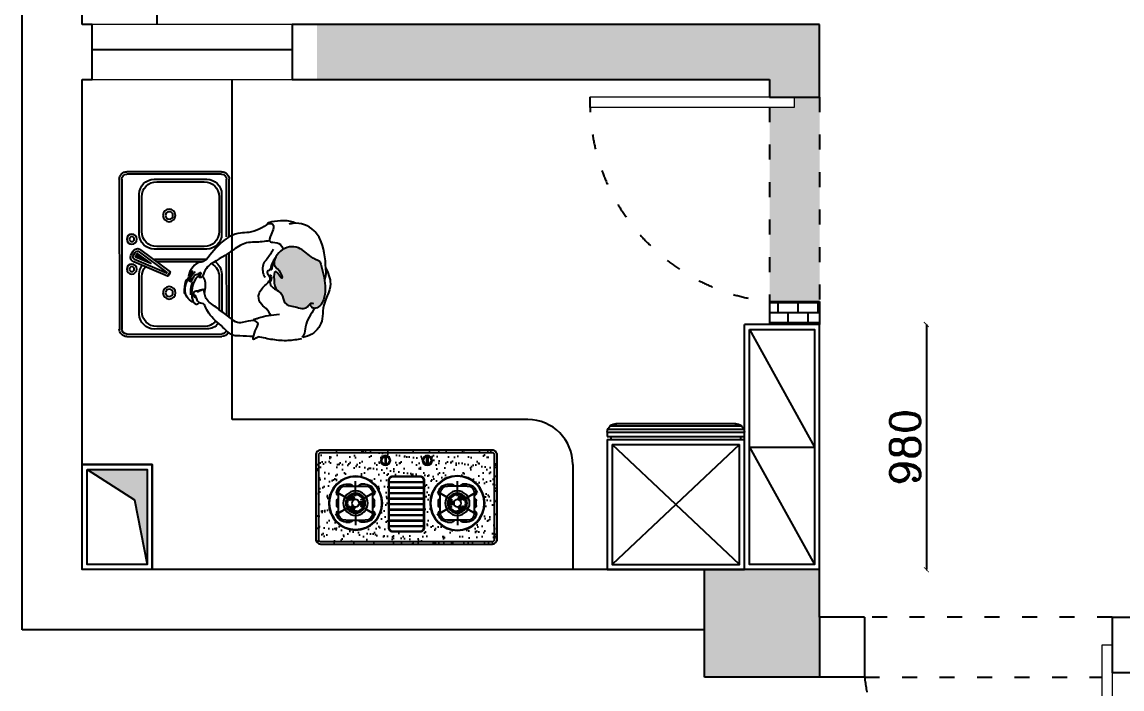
# Model space of a CAD drawing. Header units: millimetres. Extents: x 512961 to 915856, y -1268271 to -458543.
# Drawn here: x 836295 to 840695, y -1159385 to -1156718 of the extents above; entities that cross this region are included whole.
import ezdxf

# ---------------------------------------------------------------- set-up
doc = ezdxf.new("R2010")
doc.units = ezdxf.units.MM
doc.header["$MEASUREMENT"] = 0
doc.header["$PDMODE"] = 3
doc.linetypes.add('ACAD_ISO03W100', pattern=[30, 12, -18])
doc.layers.get('0').update_dxf_attribs({"linetype": 'CONTINUOUS'})
doc.layers.get('DEFPOINTS').update_dxf_attribs({"linetype": 'CONTINUOUS'})
for name, color, linetype in [('0-ELV-01-细实线', 1, 'CONTINUOUS'), ('txt', 7, 'CONTINUOUS'), ('WINDOW', 5, 'CONTINUOUS'), ('装饰细节', 1, 'CONTINUOUS')]:
    doc.layers.add(name, color=color, linetype=linetype)
doc.layers.add('门窗', color=4, linetype='CONTINUOUS', lineweight=13)
doc.styles.get("Standard").update_dxf_attribs({"font": 'complex.shx', "bigfont": 'hzxy.shx'})
doc.dimstyles.new('LMDIM40', dxfattribs={"dimtxt": 80, "dimasz": 20, "dimexe": 0, "dimexo": 0, "dimgap": 25, "dimtad": 1, "dimdec": 0, "dimzin": 0, "dimdsep": 46, "dimtxsty": 'Standard', "dimblk1": 'DOT', "dimblk2": 'DOT', "dimsah": 1, "dimcen": 0, "dimclrd": 2, "dimclre": 2, "dimclrt": 2, "dimadec": 0, "dimazin": 0, "dimtfac": 1, "dimtdec": 0, "dimtmove": 2, "dimatfit": 3, "dimldrblk": 'DOT', "dimfxl": 1, "dimtolj": 1, "dimtzin": 0, "dimarcsym": 0})

# ---------------------------------------------------------------- blocks, each defined once
blk = doc.blocks.new('ddd')
at = {"ltscale": 3}
h = blk.add_hatch(color=8, dxfattribs=at)
edge = h.paths.add_edge_path()
edge.add_spline(control_points=[(710838.4, -459317.5), (710842, -459320.7), (710854.4, -459344.1), (710896, -459326.5), (710946.5, -459322.7), (710944.1, -459278.4), (710977.9, -459260.7), (710982.9, -459230.6), (710982.1, -459176), (710963.1, -459200.7), (710943.5, -459225.5), (710959, -459180.5), (710993.3, -459163), (710959.5, -459090.7), (710882.9, -459082.5), (710840.9, -459127.9), (710810.2, -459142.9), (710798.1, -459148.8)], knot_values=[0, 0, 0, 0, 14.921585, 64.344577, 109.405553, 145.469841, 168.520448, 212.213672, 246.404397, 267.42234, 283.066383, 317.000046, 338.018291, 402.680296, 475.335263, 537.633645, 577.875344, 577.875344, 577.875344, 577.875344], degree=3, periodic=0)
edge.add_spline(control_points=[(710798.1, -459148.8), (710790, -459176.7), (710773.9, -459232.4), (710776.9, -459305.9), (710810.3, -459337.3), (710832.1, -459334.6), (710836.2, -459323.6), (710838.4, -459317.5)], knot_values=[0, 0, 0, 0, 88.079797, 176.03273, 200.217213, 214.880214, 232.877572, 232.877572, 232.877572, 232.877572], degree=3, periodic=0)
at = {"color": 8}
for p, q in [((711161.4, -459049.8), (711161.5, -458819.1)), ((711191.4, -458789.1), (711570.8, -458789.2)), ((711450.9, -458829.2), (711261.4, -458829.1)), ((711600.8, -458819.2), (711600.6, -459418.2)), ((711201.4, -458889.1), (711201.4, -459028.6)), ((711510.8, -459028.7), (711510.9, -458889.2)), ((711261.4, -459088.7), (711450.8, -459088.7)), ((711161.3, -459370.9), (711161.4, -459113.1)), ((711450.8, -459148.6), (711266.1, -459148.6)), ((711201.3, -459208.6), (711201.3, -459340.5)), ((711510.8, -459348.2), (711510.8, -459208.7)), ((711261.3, -459408.1), (711450.7, -459408.2)), ((711570.6, -459448.2), (711191.3, -459448.1))]:
    blk.add_line(p, q, dxfattribs=at)
blk.add_lwpolyline([(711536.1, -459130.6), (711528.1, -459116.8, -0.014786), (711527.6, -459117.1), (711475, -459156.6), (711535.6, -459130.9, -0.014789)], format="xyb", close=True, dxfattribs=at)
blk.add_lwpolyline([(711531.8, -459129.2), (711527.2, -459121.2), (711496.6, -459144.2)], close=True, dxfattribs=at)
for centre, radius in [((711401.1, -458963.9), 15), ((711550.8, -459058.8), 9.97), ((711550.8, -459178.6), 9.97), ((711401, -459273.4), 15)]:
    blk.add_circle(centre, radius, dxfattribs=at)
for centre, radius, start, end in [((711191.4, -458819.1), 30, 89.9844, 179.9844), ((711261.4, -458889.1), 60, 89.9844, 179.9844), ((711450.9, -458889.2), 60, 359.9844, 89.9844), ((711570.8, -458819.2), 30, 359.9844, 89.9844), ((711261.4, -459028.7), 60, 179.9844, 269.9844), ((711450.8, -459028.7), 60, 269.9844, 359.9844), ((711261.3, -459208.6), 60, 119.9214, 179.9844), ((711450.8, -459208.6), 60, 88.5199, 89.9844), ((711450.8, -459208.6), 60, 359.9844, 40.8763), ((711421.7, -459187.4), 24.4, 185.8587, 234.1101), ((711450.8, -459348.2), 60, 269.9844, 359.9844), ((711261.3, -459348.1), 60, 219.0971, 269.9844), ((711191.3, -459418.1), 30, 207.1754, 269.9844), ((711570.7, -459418.2), 30, 269.9844, 359.9844)]:
    blk.add_arc(centre, radius, start, end, dxfattribs=at)
at = {"color": 8, "ltscale": 3}
for points in [[(710773.8, -459192.4), (710793.3, -459069), (710821.7, -459025), (710905.5, -458995.7), (710921.8, -458999)], [(710895.3, -458995), (710945.2, -458985.4), (711003.9, -458995.6), (710990.5, -458997.7), (710993.5, -459040.5), (710996.2, -459069.6), (710986.6, -459071.2), (710956.6, -459080), (710945.1, -459099)], [(711001.9, -458995.8), (711082.7, -459032), (711116.5, -459034.4), (711253.2, -459140.9)], [(710798.1, -459148.8), (710833.3, -459129.3), (710884.5, -459093.8), (710956, -459107), (710978.2, -459167.8), (710963.2, -459182.5), (710951, -459214.2), (710961.5, -459202.6), (710976.5, -459187.8), (710981.9, -459221.6), (710968.9, -459263.3), (710951.5, -459278.5), (710939.7, -459312.5), (710897.8, -459329.2), (710848.4, -459329.8), (710833.6, -459314.8), (710824, -459316.4)], [(710999.4, -459065.6), (711059.5, -459071.2), (711091.4, -459073.9), (711143, -459101), (711235.9, -459159.3)], [(710973.8, -459129.3), (710995.1, -459172.1), (710998.5, -459181.4), (711009.7, -459189.4), (711002.3, -459204.4), (710997.6, -459236.6), (710963.9, -459267.3)], [(710985.2, -459098.9), (711009.9, -459137.8), (711023.6, -459156), (711022.1, -459205.1), (711019.2, -459211.5)], [(710775.5, -459172), (710756.5, -459237.7), (710785.4, -459335.3), (710789, -459377.6), (710830.1, -459438.5), (710867, -459452.3)], [(710798.1, -459148.8), (710778.6, -459234.7), (710795, -459321.1), (710814.6, -459335.2), (710829.1, -459332.9), (710838.4, -459317.5)], [(710988.4, -459153.4), (710990.5, -459174.5), (710993, -459181.2), (710997, -459179.2)], [(711235.9, -459159.3), (711247.5, -459169.8), (711264.1, -459198.5), (711274.5, -459211.5), (711280.1, -459211.6), (711275.6, -459201.2), (711274.3, -459193.1), (711285.2, -459197.8), (711300.2, -459204.6), (711307.9, -459218.1), (711315.2, -459228.9), (711315.8, -459221.5), (711309.8, -459201.2), (711301, -459192.5), (711297.6, -459188.4)], [(711253.2, -459140.9), (711269.2, -459149.7), (711286.4, -459153.4), (711310.4, -459176.2), (711320.3, -459192.1), (711321.3, -459198.4)], [(710773.3, -459188.3), (710780, -459223.6)], [(710994.8, -459364.4), (711013.7, -459336.3), (711037.5, -459312.8), (711041.8, -459277.1), (711013.9, -459239.9), (710998.4, -459223.3)], [(711296.9, -459315.8), (711319.6, -459302), (711335.8, -459276.3), (711333, -459236.2), (711322.5, -459211.2)], [(711306.3, -459185.2), (711311.5, -459194.5), (711318.1, -459207.3), (711321, -459225.2), (711320, -459230)], [(711312.3, -459182.4), (711315.2, -459189.3), (711321, -459196.6), (711323.5, -459206.4)], [(711323.5, -459206.4), (711321.7, -459212.2)], [(711327.5, -459219.6), (711332.6, -459222.4), (711337.3, -459234.6), (711339.9, -459250.8), (711341, -459269), (711339.4, -459275.8), (711337.3, -459274.2)], [(711241.8, -459311.2), (711255.8, -459290.7), (711261.2, -459268.7), (711262.9, -459261.9), (711283.5, -459265.1), (711300.2, -459269.5), (711304.4, -459281.4), (711299.4, -459291.1), (711299.4, -459287.8), (711298, -459282.4), (711295.6, -459287.5), (711287.7, -459305.2), (711276.4, -459313.6), (711265.1, -459316.3), (711257.9, -459326.8)], [(711270.8, -459261.6), (711267.8, -459260.7)], [(711272.1, -459263.7), (711276.3, -459264), (711278, -459266), (711281.2, -459267.9), (711283.8, -459267), (711285, -459268.2), (711286.6, -459269.8), (711288.8, -459268.5), (711291.9, -459270.3)], [(711307.9, -459230), (711315.1, -459251.4), (711316.2, -459281.4)], [(711062.9, -459383.7), (711109.3, -459391.7), (711121.4, -459393.7), (711148.6, -459380.4), (711175, -459360.6), (711219.4, -459327), (711241.7, -459310.9)], [(711299, -459291.2), (711295.8, -459291.7)], [(710819.2, -459335.7), (710856.2, -459409), (710863.7, -459443.2), (710869.1, -459452.2)], [(711065.9, -459448.4), (711118.7, -459446), (711143.2, -459443.6), (711186.3, -459411.7), (711243, -459354.3), (711257.9, -459326.8)], [(710960.6, -459360.6), (711043.6, -459374.8), (711056, -459378.7), (711064.3, -459381.2), (711048.6, -459393.6), (711051.1, -459409), (711064.6, -459444.1), (711066.8, -459457.6), (711045.8, -459449.2)], [(710872.6, -459457.8), (710926.2, -459464.6), (710986.6, -459460.7), (711045.8, -459449.2)]]:
    blk.add_spline(points, degree=3, dxfattribs=at)
at = {"color": 8, "ltscale": 3, "end_tangent": (0.999999, 0.001002)}
blk.add_spline([(711000.4, -459208.5), (710996.6, -459203.3), (710993.7, -459207.3), (710998.3, -459231.9)], degree=3, dxfattribs=at)
at = {"color": 8, "ltscale": 3}
for points, knots in [([(711260.3, -459274.7), (711259.5, -459271.5), (711255.6, -459252.1), (711252.7, -459225.6), (711265.2, -459209.9), (711267.4, -459207.2)], [129.615596, 129.615596, 129.615596, 129.615596, 136.292089, 169.2746, 176.14347, 176.14347, 176.14347, 176.14347]), ([(711277.7, -459202.7), (711282.5, -459204.1), (711297.3, -459216.7), (711310.6, -459246.5), (711312.4, -459281.1), (711308.7, -459309.8), (711290.7, -459320.6), (711284.1, -459316.2), (711279.9, -459312)], [0, 0, 0, 0, 9.79143, 36.172803, 62.446689, 87.870483, 91.711452, 101.997105, 101.997105, 101.997105, 101.997105])]:
    blk.add_open_spline(points, degree=3, knots=knots, dxfattribs=at)
at = {"layer": '装饰细节', "color": 147}
for p, q in [((711171.4, -459049.8), (711171.5, -458819.1)), ((711191.5, -458799.1), (711570.8, -458799.2)), ((711461, -458819.2), (711251.3, -458819.1)), ((711590.8, -458819.2), (711590.6, -459418.2)), ((711191.4, -458879), (711191.4, -459038.7)), ((711520.8, -459038.8), (711520.9, -458879.1)), ((711171.3, -459363.4), (711171.4, -459119.6)), ((711251.3, -459098.7), (711460.9, -459098.7)), ((711460.1, -459138.7), (711251.2, -459138.6)), ((711191.3, -459198.5), (711191.3, -459348.1)), ((711520.8, -459358.3), (711520.8, -459198.6)), ((711570.6, -459438.2), (711191.3, -459438.1)), ((711251.2, -459418.1), (711460.8, -459418.2))]:
    blk.add_line(p, q, dxfattribs=at)
for points in [[(711543.2, -459149.4, 0.463199), (711553.5, -459120.7), (711545.4, -459106.7, 0.463198), (711515.4, -459101.3), (711397.4, -459189.9), (711407.4, -459207.2)], [(711539.5, -459140.1, 0.46872), (711544.8, -459125.7), (711536.7, -459111.7, 0.468718), (711521.6, -459109.1), (711410.5, -459192.6), (711411.6, -459194.5)]]:
    blk.add_lwpolyline(points, format="xyb", close=True, dxfattribs=at)
for centre, radius in [((711401.1, -458963.9), 25), ((711550.8, -459058.8), 20), ((711550.8, -459178.6), 20), ((711401, -459273.4), 25)]:
    blk.add_circle(centre, radius, dxfattribs=at)
for centre, radius, start, end in [((711191.5, -458819.1), 20, 89.9844, 179.9844), ((711251.3, -458879), 59.9, 89.9844, 179.9844), ((711461, -458879.1), 59.9, 359.9844, 89.9844), ((711570.8, -458819.2), 20, 359.9844, 89.9844), ((711251.3, -459038.8), 59.9, 179.9844, 269.9844), ((711460.9, -459038.8), 59.9, 269.9844, 359.9844), ((711251.2, -459198.5), 59.9, 123.5336, 179.9844), ((711460.9, -459198.6), 59.9, 359.9844, 33.3774), ((711251.2, -459358.2), 59.9, 218.383, 269.9844), ((711460.8, -459358.3), 59.9, 269.9844, 359.9844), ((711191.3, -459418.1), 20, 200.0767, 269.9844), ((711570.6, -459418.2), 20, 269.9844, 359.9844)]:
    blk.add_arc(centre, radius, start, end, dxfattribs=at)
blk = doc.blocks.new('jjj')
for points in [[(710528, -460062.1, 1.000002), (710530.9, -460062.1, 1.000002)], [(710730, -460062.1, 1.000002), (710732.9, -460062.1, 1.000002)], [(710536, -460074.3, 1), (710533.1, -460074.3, 1)], [(710727.8, -460074.3, 1), (710724.9, -460074.3, 1)]]:
    blk.add_hatch(color=8).paths.add_polyline_path(points)
at = {"layer": '装饰细节'}
h = blk.add_hatch(dxfattribs=at)
h.set_pattern_fill('AR-SAND,_O', color=147, angle=180)
h.set_pattern_definition([(217.5, (737829.493, -450350.85), (1.60003, -48.941324), [0, -38.608, 0, -43.18, 0, -41.275]), (187.5, (737829.493, -450350.85), (-44.95233, -71.68251), [0, -20.828, 0, -34.798, 0, -13.335]), (147.5, (737860.735, -450350.85), (-79.09924, -0.14372), [0, -12.7, 0, -45.72, 0, -59.69]), (137.5, (737860.735, -450350.85), (-76.35565, -22.29293), [0, -6.35, 0, -29.972, 0, -34.29])])
h.paths.add_polyline_path([(710973.4, -460396.5, 0.414214), (710992.9, -460376.9), (710992.9, -460040.6, 0.414214), (710973.4, -460021.1), (710287.5, -460021.1, 0.414214), (710267.9, -460040.6), (710267.9, -460376.9, 0.414214), (710287.5, -460396.5)])
h.paths.add_polyline_path([(710558.6, -460330.2), (710558.6, -460141.9, -0.414214), (710574.6, -460125.9), (710686.3, -460125.9, -0.414214), (710702.3, -460141.9), (710702.3, -460330.2, -0.414214), (710686.3, -460346.2), (710574.6, -460346.2, -0.414214)], flags=16)
h.paths.add_polyline_path([(710560.6, -460330.2), (710560.6, -460141.9, -0.414214), (710574.6, -460127.9), (710686.3, -460127.9, -0.414214), (710700.3, -460141.9), (710700.3, -460330.2, -0.414214), (710686.3, -460344.2), (710574.6, -460344.2, -0.414214)], flags=0)
h.paths.add_polyline_path([(710317.4, -460232.8, -1), (710536.2, -460232.8, -1)], flags=16)
h.paths.add_polyline_path([(710319.4, -460232.8, -1), (710534.2, -460232.8, -1)], flags=0)
h.paths.add_polyline_path([(710465.9, -460308.2), (710447.8, -460308.2, -0.359638), (710439, -460301.3), (710414.6, -460301.3, -0.359638), (710405.8, -460308.2), (710387.6, -460308.2, -0.414214), (710351.4, -460272, -0.251251), (710358.3, -460263.2), (710358.3, -460250.9, -0.359638), (710351.4, -460242.1), (710351.4, -460223.5, -0.359638), (710358.3, -460214.7), (710358.3, -460202.5, -0.251251), (710351.4, -460193.7, -0.414214), (710387.6, -460157.5), (710405.8, -460157.5, -0.359638), (710414.6, -460164.3), (710439, -460164.3, -0.359638), (710447.8, -460157.5), (710465.9, -460157.5, -0.414214), (710502.1, -460193.7, -0.251251), (710495.3, -460202.5), (710495.3, -460214.7, -0.359638), (710502.1, -460223.5), (710502.1, -460242.1, -0.359638), (710495.3, -460250.9), (710495.3, -460263.2, -0.251251), (710502.1, -460272, -0.414214)], flags=0)
h.paths.add_polyline_path([(710377.9, -460232.8, -1), (710475.7, -460232.8, -1)], flags=0)
h.paths.add_polyline_path([(710387.6, -460232.8, -1), (710465.9, -460232.8, -1)], flags=0)
h.paths.add_polyline_path([(710390.6, -460232.8, -1), (710463, -460232.8, -1)], flags=0)
h.paths.add_polyline_path([(710393.5, -460232.8, -1), (710460.1, -460232.8, -1)], flags=0)
h.paths.add_polyline_path([(710455.7, -460239.7), (710440.3, -460238.7, -0.299124), (710426.8, -460247.5, -0.028861), (710425.1, -460247.4), (710418.3, -460261.3, -0.215015), (710406.4, -460254.4), (710415, -460241.6, -0.330841), (710415, -460224.1), (710406.4, -460211.3, -0.215015), (710418.3, -460204.4), (710425.1, -460218.3, -0.028861), (710426.8, -460218.2, -0.299124), (710440.3, -460227), (710455.7, -460226, -0.215015)], flags=0)
h.paths.add_polyline_path([(710726.7, -460232.8, -1), (710941.5, -460232.8, -1)], flags=16)
h.paths.add_polyline_path([(710728.7, -460232.8, -1), (710939.5, -460232.8, -1)], flags=0)
h.paths.add_polyline_path([(710758.8, -460272, -0.251251), (710765.6, -460263.2), (710765.6, -460250.9, -0.359638), (710758.8, -460242.1), (710758.8, -460223.5, -0.359638), (710765.6, -460214.7), (710765.6, -460202.5, -0.251251), (710758.8, -460193.7, -0.414214), (710795, -460157.5), (710813.1, -460157.5, -0.359638), (710821.9, -460164.3), (710846.3, -460164.3, -0.359638), (710855.1, -460157.5), (710873.2, -460157.5, -0.414214), (710909.5, -460193.7, -0.251251), (710902.6, -460202.5), (710902.6, -460214.7, -0.359638), (710909.5, -460223.5), (710909.5, -460242.1, -0.359638), (710902.6, -460250.9), (710902.6, -460263.2, -0.251251), (710909.5, -460272, -0.414214), (710873.2, -460308.2), (710855.1, -460308.2, -0.359638), (710846.3, -460301.3), (710821.9, -460301.3, -0.359638), (710813.1, -460308.2), (710795, -460308.2, -0.414214)], flags=0)
h.paths.add_polyline_path([(710785.2, -460232.8, -1), (710883, -460232.8, -1)], flags=0)
h.paths.add_polyline_path([(710795, -460232.8, -1), (710873.2, -460232.8, -1)], flags=0)
h.paths.add_polyline_path([(710797.9, -460232.8, -1), (710870.3, -460232.8, -1)], flags=0)
h.paths.add_polyline_path([(710800.8, -460232.8, -1), (710867.4, -460232.8, -1)], flags=0)
h.paths.add_polyline_path([(710805.2, -460239.7, -0.215015), (710805.2, -460226), (710820.6, -460227, -0.299124), (710834.1, -460218.2, -0.028861), (710835.8, -460218.3), (710842.6, -460204.4, -0.215015), (710854.5, -460211.3), (710845.9, -460224.1, -0.330841), (710845.9, -460241.6), (710854.5, -460254.4, -0.215015), (710842.6, -460261.3), (710835.8, -460247.4, -0.028861), (710834.1, -460247.5, -0.299124), (710820.6, -460238.7)], flags=0)
h.paths.add_polyline_path([(710527.5, -460062, -1), (710566.1, -460062, -1)], flags=16)
h.paths.add_polyline_path([(710544.8, -460078.4), (710544.8, -460077.3, -0.877066), (710544.8, -460046.8), (710544.8, -460045.7, -1), (710548.8, -460045.7), (710548.8, -460046.8, -0.877066), (710548.8, -460077.3), (710548.8, -460078.4, -1)], flags=0)
h.paths.add_polyline_path([(710533.1, -460074.3, -1.000001), (710536, -460074.3, -1.000001)], flags=0)
h.paths.add_polyline_path([(710528, -460062.1, -1.000001), (710530.9, -460062.1, -1.000001)], flags=0)
h.paths.add_polyline_path([(710694.8, -460062, -1), (710733.4, -460062, -1)], flags=16)
h.paths.add_polyline_path([(710712.1, -460078.4), (710712.1, -460077.3, -0.877066), (710712.1, -460046.8), (710712.1, -460045.7, -1), (710716.1, -460045.7), (710716.1, -460046.8, -0.877066), (710716.1, -460077.3), (710716.1, -460078.4, -1)], flags=0)
h.paths.add_polyline_path([(710724.9, -460074.3, -1.000001), (710727.8, -460074.3, -1.000001)], flags=0)
h.paths.add_polyline_path([(710730, -460062.1, -1.000001), (710732.9, -460062.1, -1.000001)], flags=0)
at = {"color": 8}
for p, q in [((710426.8, -460204.5), (710426.8, -460144.8)), ((710700.3, -460147.1), (710560.6, -460147.1)), ((710700.3, -460149.1), (710560.6, -460149.1)), ((710834.1, -460204.5), (710834.1, -460144.8)), ((710346.3, -460186.4), (710406.5, -460221.1)), ((710402.2, -460218.7), (710350.5, -460188.8)), ((710387.6, -460157.5), (710405.8, -460157.5)), ((710387.6, -460164.3), (710465.9, -460164.3)), ((710507.3, -460186.4), (710447.1, -460221.1)), ((710465.9, -460157.5), (710447.8, -460157.5)), ((710451.4, -460218.7), (710503.1, -460188.8)), ((710465.9, -460157.5), (710465.9, -460157.5)), ((710700.3, -460169.1), (710560.6, -460169.1)), ((710700.3, -460171.1), (710560.6, -460171.1)), ((710700.3, -460191.1), (710560.6, -460191.1)), ((710700.3, -460193.1), (710560.6, -460193.1)), ((710753.6, -460186.4), (710813.8, -460221.1)), ((710809.5, -460218.7), (710757.8, -460188.8)), ((710795, -460157.5), (710795, -460157.5)), ((710795, -460157.5), (710813.1, -460157.5)), ((710873.2, -460164.3), (710795, -460164.3)), ((710914.6, -460186.4), (710854.4, -460221.1)), ((710873.2, -460157.5), (710855.1, -460157.5)), ((710858.7, -460218.7), (710910.4, -460188.8)), ((710351.4, -460242.1), (710351.4, -460223.5)), ((710358.3, -460272), (710358.3, -460193.7)), ((710418.3, -460204.4), (710406.4, -460211.3)), ((710415, -460224.1), (710406.4, -460211.3)), ((710419.5, -460220.1), (710412.4, -460207.8)), ((710425.1, -460218.3), (710418.3, -460204.4)), ((710440.3, -460227), (710455.7, -460226)), ((710441.5, -460232.8), (710455.7, -460232.8)), ((710455.7, -460239.7), (710455.7, -460226)), ((710495.3, -460272), (710495.3, -460193.7)), ((710502.1, -460242.1), (710502.1, -460223.5)), ((710700.3, -460213.1), (710560.6, -460213.1)), ((710700.3, -460215.1), (710560.6, -460215.1)), ((710700.3, -460235.1), (710560.6, -460235.1)), ((710700.3, -460237.1), (710560.6, -460237.1)), ((710758.8, -460242.1), (710758.8, -460223.5)), ((710765.6, -460272), (710765.6, -460193.7)), ((710805.2, -460239.7), (710805.2, -460226)), ((710820.6, -460227), (710805.2, -460226)), ((710819.4, -460232.8), (710805.2, -460232.8)), ((710835.8, -460218.3), (710842.6, -460204.4)), ((710841.4, -460220.1), (710848.5, -460207.8)), ((710842.6, -460204.4), (710854.5, -460211.3)), ((710845.9, -460224.1), (710854.5, -460211.3)), ((710902.6, -460272), (710902.6, -460193.7)), ((710909.5, -460242.1), (710909.5, -460223.5)), ((710346.3, -460279.3), (710406.5, -460244.6)), ((710402.2, -460247), (710350.5, -460276.9)), ((710415, -460241.6), (710406.4, -460254.4)), ((710406.4, -460254.4), (710418.3, -460261.3)), ((710419.5, -460245.6), (710412.4, -460257.8)), ((710425.1, -460247.4), (710418.3, -460261.3)), ((710426.8, -460261.2), (710426.8, -460320.9)), ((710440.3, -460238.7), (710455.7, -460239.7)), ((710507.3, -460279.3), (710447.1, -460244.6)), ((710451.4, -460247), (710503.1, -460276.9)), ((710700.3, -460257.1), (710560.6, -460257.1)), ((710700.3, -460259.1), (710560.6, -460259.1)), ((710700.3, -460279.1), (710560.6, -460279.1)), ((710700.3, -460281.1), (710560.6, -460281.1)), ((710753.6, -460279.3), (710813.8, -460244.6)), ((710809.5, -460247), (710757.8, -460276.9)), ((710820.6, -460238.7), (710805.2, -460239.7)), ((710834.1, -460261.2), (710834.1, -460320.9)), ((710835.8, -460247.4), (710842.6, -460261.3)), ((710841.4, -460245.6), (710848.5, -460257.8)), ((710854.5, -460254.4), (710842.6, -460261.3)), ((710845.9, -460241.6), (710854.5, -460254.4)), ((710914.6, -460279.3), (710854.4, -460244.6)), ((710858.7, -460247), (710910.4, -460276.9)), ((710387.6, -460301.3), (710465.9, -460301.3)), ((710387.6, -460308.2), (710405.8, -460308.2)), ((710387.6, -460308.2), (710387.6, -460308.2)), ((710465.9, -460308.2), (710447.8, -460308.2)), ((710700.3, -460301.1), (710560.6, -460301.1)), ((710700.3, -460303.1), (710560.6, -460303.1)), ((710700.3, -460323.1), (710560.6, -460323.1)), ((710700.3, -460325.1), (710560.6, -460325.1)), ((710873.2, -460301.3), (710795, -460301.3)), ((710795, -460308.2), (710813.1, -460308.2)), ((710873.2, -460308.2), (710855.1, -460308.2)), ((710873.2, -460308.2), (710873.2, -460308.2))]:
    blk.add_line(p, q, dxfattribs=at)
for points in [[(710973.4, -460021.1, -0.414214), (710992.9, -460040.6), (710992.9, -460376.9, -0.414214), (710973.4, -460396.5), (710287.5, -460396.5, -0.414214), (710267.9, -460376.9), (710267.9, -460040.6, -0.414214), (710287.5, -460021.1)], [(710544.8, -460045.7), (710544.8, -460078.4, 1), (710548.8, -460078.4), (710548.8, -460045.7, 1)], [(710716.1, -460045.7), (710716.1, -460078.4, -1), (710712.1, -460078.4), (710712.1, -460045.7, -1)], [(710700.3, -460330.2, -0.414214), (710686.3, -460344.2), (710574.6, -460344.2, -0.414214), (710560.6, -460330.2), (710560.6, -460141.9, -0.414214), (710574.6, -460127.9), (710686.3, -460127.9, -0.414214), (710700.3, -460141.9)]]:
    blk.add_lwpolyline(points, format="xyb", close=True, dxfattribs=at)
at = {"color": 8, "const_width": 0.979}
for points in [[(710426.8, -460204.5), (710426.8, -460144.8)], [(710834.1, -460204.5), (710834.1, -460144.8)], [(710402.2, -460218.7), (710350.5, -460188.8)], [(710451.4, -460218.7), (710503.1, -460188.8)], [(710809.5, -460218.7), (710757.8, -460188.8)], [(710858.7, -460218.7), (710910.4, -460188.8)], [(710402.2, -460247), (710350.5, -460276.9)], [(710426.8, -460261.2), (710426.8, -460320.9)], [(710451.4, -460247), (710503.1, -460276.9)], [(710809.5, -460247), (710757.8, -460276.9)], [(710834.1, -460261.2), (710834.1, -460320.9)], [(710858.7, -460247), (710910.4, -460276.9)]]:
    blk.add_lwpolyline(points, dxfattribs=at)
for points in [[(710426.8, -460247.5, 1), (710426.8, -460218.2, 1), (710426.8, -460247.5, 1)], [(710834.1, -460247.5, -1), (710834.1, -460218.2, -1), (710834.1, -460247.5, -1)]]:
    blk.add_lwpolyline(points, format="xyb", dxfattribs=at)
at = {"color": 8}
for centre, radius in [((710529.4, -460062.1), 1.44), ((710731.5, -460062.1), 1.44), ((710534.5, -460074.3), 1.44), ((710726.4, -460074.3), 1.44), ((710426.8, -460232.8), 107.4), ((710834.1, -460232.8), 105.4), ((710426.8, -460232.8), 39.1), ((710426.8, -460232.8), 36.2), ((710426.8, -460232.8), 33.3), ((710426.8, -460232.8), 14.7), ((710834.1, -460232.8), 39.1), ((710834.1, -460232.8), 36.2), ((710834.1, -460232.8), 33.3), ((710834.1, -460232.8), 14.7)]:
    blk.add_circle(centre, radius, dxfattribs=at)
for centre, radius, start, end in [((710546.8, -460062), 15.3, 97.4942, 262.5058), ((710546.8, -460062), 15.3, 277.4942, 82.5058), ((710714.1, -460062), 15.3, 97.4942, 262.5058), ((710714.1, -460062), 15.3, 277.4942, 82.5058), ((710387.6, -460193.7), 36.2, 90, 180), ((710387.6, -460193.7), 29.4, 90, 180), ((710406, -460166.3), 8.76, 12.564, 91.6861), ((710447.6, -460166.3), 8.76, 88.3139, 167.436), ((710465.9, -460193.7), 36.2, 0, 90), ((710465.9, -460193.7), 29.4, 0, 90), ((710795, -460193.7), 36.2, 90, 180), ((710795, -460193.7), 29.4, 90, 180), ((710813.3, -460166.3), 8.76, 12.564, 91.6861), ((710854.9, -460166.3), 8.76, 88.3139, 167.436), ((710873.2, -460193.7), 36.2, 0, 90), ((710873.2, -460193.7), 29.4, 0, 90), ((710363.1, -460191.7), 11.8, 189.6676, 246.0824), ((710360.2, -460223.3), 8.76, 102.564, 181.6861), ((710420, -460221), 16.7, 95.7306, 144.2694), ((710440.5, -460232.8), 16.7, 335.7306, 24.2694), ((710490.5, -460191.7), 11.8, 293.9176, 350.3324), ((710493.4, -460223.3), 8.76, 358.3139, 77.436), ((710767.5, -460223.3), 8.76, 102.564, 181.6861), ((710770.4, -460191.7), 11.8, 189.6676, 246.0824), ((710820.4, -460232.8), 16.7, 155.7306, 204.2694), ((710840.9, -460221), 16.7, 35.7306, 84.2694), ((710897.8, -460191.7), 11.8, 293.9176, 350.3324), ((710900.7, -460223.3), 8.76, 358.3139, 77.436), ((710360.2, -460242.4), 8.76, 178.314, 257.436), ((710363.1, -460274), 11.8, 113.9176, 170.3324), ((710387.6, -460272), 36.2, 180, 270), ((710387.6, -460272), 29.4, 180, 270), ((710420, -460244.7), 16.7, 215.7306, 264.2694), ((710465.9, -460272), 29.4, 270, 0), ((710465.9, -460272), 36.2, 270, 0), ((710493.4, -460242.4), 8.76, 282.564, 1.686), ((710490.5, -460274), 11.8, 9.6676, 66.0824), ((710767.5, -460242.4), 8.76, 178.314, 257.436), ((710770.4, -460274), 11.8, 113.9176, 170.3324), ((710795, -460272), 36.2, 180, 270), ((710795, -460272), 29.4, 180, 270), ((710840.9, -460244.7), 16.7, 275.7306, 324.2694), ((710873.2, -460272), 36.2, 270, 0), ((710873.2, -460272), 29.4, 270, 0), ((710900.7, -460242.4), 8.76, 282.564, 1.686), ((710897.8, -460274), 11.8, 9.6676, 66.0824), ((710406, -460299.4), 8.76, 268.3139, 347.436), ((710447.6, -460299.4), 8.76, 192.564, 271.6861), ((710813.3, -460299.4), 8.76, 268.3139, 347.436), ((710854.9, -460299.4), 8.76, 192.564, 271.6861)]:
    blk.add_arc(centre, radius, start, end, dxfattribs=at)
at = {"layer": '装饰细节', "color": 147}
for points in [[(710973.4, -460031.1, -0.414214), (710982.9, -460040.6), (710982.9, -460376.9, -0.414214), (710973.4, -460386.5), (710287.5, -460386.5, -0.414214), (710277.9, -460376.9), (710277.9, -460040.6, -0.414214), (710287.5, -460031.1)], [(710702.3, -460330.2, -0.414214), (710686.3, -460346.2), (710574.6, -460346.2, -0.414214), (710558.6, -460330.2), (710558.6, -460141.9, -0.414214), (710574.6, -460125.9), (710686.3, -460125.9, -0.414214), (710702.3, -460141.9)]]:
    blk.add_lwpolyline(points, format="xyb", close=True, dxfattribs=at)
for centre, radius in [((710546.8, -460062), 19.3), ((710714.1, -460062), 19.3), ((710426.8, -460232.8), 109.4), ((710834.1, -460232.8), 107.4), ((710426.8, -460232.8), 48.9), ((710834.1, -460232.8), 48.9)]:
    blk.add_circle(centre, radius, dxfattribs=at)
blk = doc.blocks.new('A$C50A85BD3')
at = {"color": 8}
for p, q in [((530, 83.6), (20, 563.6)), ((530, 563.6), (20, 83.6)), ((20, 83.6), (530, 83.6)), ((0, 33.5), (550, 33.5)), ((12.7, 8.9), (537.3, 8.9))]:
    blk.add_line(p, q, dxfattribs=at)
for points in [[(20, 83.6), (20, 563.6), (530, 563.6), (530, 83.6)], [(15, 50.6), (15, 63.6)], [(535, 63.6), (535, 50.6)]]:
    blk.add_lwpolyline(points, dxfattribs=at)
at = {"layer": '装饰细节', "color": 147}
for p, q in [((0, 63.6), (550, 63.6)), ((0, 50.6), (550, 50.6)), ((3.2, 21.5), (546.8, 21.5))]:
    blk.add_line(p, q, dxfattribs=at)
for points in [[(0, 63.6), (0, 583.6), (550, 583.6), (550, 63.6)], [(0, 33.5), (0, 50.6)], [(550, 50.6), (550, 33.5)], [(515.4, 0), (34.6, 0)]]:
    blk.add_lwpolyline(points, dxfattribs=at)
for centre, start, end in [((36.8, 36.9), 185.2133, 273.3301), ((513.2, 36.9), 266.6699, 354.7867)]:
    blk.add_arc(centre, 36.9, start, end, dxfattribs=at)
blk = doc.blocks.new('_ArchTick')
at = {"color": 0, "linetype": 'ByBlock', "const_width": 0.15}
blk.add_lwpolyline([(-0.5, -0.5), (0.5, 0.5)], dxfattribs=at)
blk = doc.blocks.new('*D715')
at = {"layer": 'DEFPOINTS', "color": 0}
for p in [(839485.5, -1157927.9), (839485.5, -1158907.9), (839912.7, -1158907.9)]:
    blk.add_point(p, dxfattribs=at)
at = {"layer": 'txt', "color": 2, "lineweight": -2}
for p, q in [((839911.4, -1157927.9), (839912.7, -1157927.9)), ((839912.7, -1157927.9), (839912.7, -1158907.9)), ((839911.4, -1158907.9), (839912.7, -1158907.9))]:
    blk.add_line(p, q, dxfattribs=at)
at = {"layer": 'txt', "color": 2, "lineweight": -2, "xscale": 20, "yscale": 20, "zscale": 20}
for p, rotation in [((839912.7, -1157927.9), 90), ((839912.7, -1158907.9), 270)]:
    blk.add_blockref('_ArchTick', p, dxfattribs=dict(at, rotation=rotation))
at = {"layer": 'txt', "color": 2, "insert": (839827.7, -1158417.9), "char_height": 120, "attachment_point": 5, "rotation": 90}
blk.add_mtext('\\A1;980', dxfattribs=at)
blk = doc.blocks.new('_DOT')
at = {"color": 0, "linetype": 'ByBlock'}
blk.add_line((-0.5, 0), (-1, 0), dxfattribs=at)
at = {"color": 0, "linetype": 'ByBlock', "const_width": 0.5}
blk.add_lwpolyline([(-0.25, 0, 1), (0.25, 0, 1)], format="xyb", close=True, dxfattribs=at)
blk = doc.blocks.new('DOT')
at = {"color": 0, "linetype": 'ByBlock'}
blk.add_line((-0.35, 0), (-1, 0), dxfattribs=at)
at = {"color": 0, "linetype": 'ByBlock', "const_width": 0.35}
blk.add_lwpolyline([(-0.175, 0, 1), (0.175, 0, 1)], format="xyb", close=True, dxfattribs=at)

msp = doc.modelspace()

# ---------------------------------------------------------------- hatches: boundary and pattern name
at = {"layer": 'txt'}
h = msp.add_hatch(dxfattribs=at)
h.set_pattern_fill('AR-CONC', color=251, scale=15, style=0)
h.set_pattern_definition([(50, (0, 0), (107.5890274, -9.41282), [11.25, -123.75]), (355, (0, 0), (-20.8127, 112.82882), [9, -99]), (100.4514, (8.97, -0.78), (86.776407, 103.415931), [9.5610285, -105.171317]), (46.1842, (0, 30), (160.086157, -24.827852), [16.875, -185.625]), (96.6356, (13.34, 27.93), (140.199406, 146.11768), [14.341543, -157.75695]), (351.1842, (0, 30), (140.199292, 146.11779), [13.5, -148.5]), (21, (15, 22.5), (89.536058, -60.3928336), [11.25, -123.75]), (326, (15, 22.5), (36.4973, 108.772507), [9, -99]), (71.4514, (22.46, 17.47), (126.033394, 48.3795745), [9.5610285, -105.171317]), (37.5, (0, 0), (1.8239783, 49.9340781), [0, -97.8, 0, -100.5, 0, -99.375]), (7.5, (0, 0), (39.4604306, 59.1617568), [0, -57.3, 0, -95.55, 0, -37.875]), (327.5, (-33.45, 0), (80.0733654, -3.3832308), [0, -37.5, 0, -117, 0, -155.25]), (317.5, (-48.45, 0), (87.4779254, 15.0157473), [0, -48.75, 0, -77.7, 0, -110.25])])
h.paths.add_polyline_path([(839285.5, -1157836.1), (839485.5, -1157836.1), (839485.5, -1157017.9), (839385.5, -1157017.9), (839385.5, -1157057.9), (839285.5, -1157057.9)])
h.paths.add_polyline_path([(840865.6, -1157400.1), (840745.6, -1157400.1), (840745.6, -1158180.1), (840805.6, -1158180.1), (840805.6, -1158140.1), (840865.6, -1158140.1)])
h.paths.add_polyline_path([(841035.6, -1155035.1), (841155.6, -1155035.1), (841155.6, -1154275.1), (841095.6, -1154275.1), (841095.6, -1154235.1), (841035.6, -1154235.1)])
for points in [[(837475.5, -1156727.9), (837475.5, -1156947.9), (839285.5, -1156947.9), (839285.5, -1157017.9), (839485.5, -1157017.9), (839485.5, -1156727.9)], [(836795.5, -1158507.9), (836555.5, -1158507.9), (836745, -1158628.4), (836795.5, -1158887.9)], [(839025.5, -1159337.9), (839365.5, -1159337.9), (839485.5, -1159337.9), (839485.5, -1159097.9), (839485.5, -1158907.9), (839025.5, -1158907.9)]]:
    msp.add_hatch(color=256, dxfattribs=at).paths.add_polyline_path(points)
h = msp.add_hatch(dxfattribs=at)
h.set_pattern_fill('AR-B816', color=44, scale=5, style=0)
h.paths.add_polyline_path([(839485.5, -1157927.9), (839485.5, -1157836.1), (839285.5, -1157836.1), (839285.5, -1157927.9)])

# ---------------------------------------------------------------- linework, layer by layer
at = {"layer": '0-ELV-01-细实线', "color": 251, "linetype": 'ACAD_ISO03W100', "ltscale": 5}
for p, q in [((839485.5, -1157017.9), (839485.5, -1157836.1)), ((839285.5, -1157057.9), (839285.5, -1157836.1)), ((840655.5, -1159097.9), (839665.5, -1159097.9)), ((839665.5, -1159337.9), (840615.5, -1159337.9))]:
    msp.add_line(p, q, dxfattribs=at)
for centre, radius, start, end in [((839369.6, -1157037.9), 802.7, 178.5722, 263.9802), ((840635.5, -1159222.3), 976.9, 186.7925, 271.1731)]:
    msp.add_arc(centre, radius, start, end, dxfattribs=at)
at = {"layer": 'txt'}
for p, q in [((839485.5, -1156727.9), (837475.5, -1156727.9)), ((836575.5, -1156827.9), (837375.5, -1156827.9)), ((837135.5, -1158307.9), (837135.5, -1156947.9)), ((837475.5, -1156947.9), (839285.5, -1156947.9)), ((839185.5, -1158907.9), (839185.5, -1157927.9)), ((839485.5, -1157927.9), (839185.5, -1157927.9)), ((839205.5, -1157947.9), (839465.5, -1158417.9)), ((839485.5, -1158907.9), (839485.5, -1157927.9)), ((838318.7, -1158307.9), (837135.5, -1158307.9)), ((839205.5, -1158417.9), (839465.5, -1158417.9)), ((839205.5, -1158417.9), (839465.5, -1158887.9)), ((836815.5, -1158487.9), (836535.5, -1158487.9)), ((836815.5, -1158907.9), (836815.5, -1158487.9)), ((838498.7, -1158487.9), (838498.7, -1158907.9)), ((839025.5, -1159337.9), (839025.5, -1158907.9)), ((839485.5, -1159097.9), (839485.5, -1159337.9)), ((839365.5, -1159337.9), (839025.5, -1159337.9))]:
    msp.add_line(p, q, dxfattribs=at)
at = {"layer": 'txt', "color": 1}
for p, q in [((839285.5, -1157836.1), (839485.5, -1157836.1)), ((839285.5, -1157836.1), (839285.5, -1157927.9)), ((839485.5, -1157836.1), (839485.5, -1157927.9))]:
    msp.add_line(p, q, dxfattribs=at)
at = {"layer": 'txt'}
for points in [[(839205.5, -1157947.9), (839465.5, -1157947.9), (839465.5, -1158887.9), (839205.5, -1158887.9)], [(836555.5, -1158507.9), (836795.5, -1158507.9), (836795.5, -1158887.9), (836555.5, -1158887.9)]]:
    msp.add_lwpolyline(points, close=True, dxfattribs=at)
at = {"layer": 'txt', "color": 1}
msp.add_lwpolyline([(836535.5, -1158487.9), (836815.5, -1158487.9), (836815.5, -1158907.9), (836535.5, -1158907.9)], close=True, dxfattribs=at)
at = {"layer": 'txt'}
msp.add_lwpolyline([(836555.5, -1158507.9), (836745, -1158628.4), (836795.5, -1158887.9)], dxfattribs=at)
msp.add_arc((838318.7, -1158487.9), 180, 0, 90, dxfattribs=at)
at = {"layer": 'WINDOW'}
for p, q in [((836295.5, -1159147.9), (836295.5, -1155097.9)), ((836535.5, -1156727.9), (836535.5, -1155097.9)), ((836835.5, -1156727.9), (836835.5, -1155097.9)), ((836575.5, -1156727.9), (836535.5, -1156727.9)), ((836575.5, -1156947.9), (836575.5, -1156727.9)), ((837475.5, -1156727.9), (837375.5, -1156727.9)), ((837375.5, -1156727.9), (837375.5, -1156947.9)), ((839485.5, -1157017.9), (839485.5, -1156727.9)), ((836535.5, -1158907.9), (836535.5, -1156947.9)), ((836535.5, -1156947.9), (836575.5, -1156947.9)), ((837375.5, -1156947.9), (837475.5, -1156947.9)), ((839285.5, -1156947.9), (839285.5, -1157017.9)), ((839285.5, -1157017.9), (839485.5, -1157017.9)), ((839485.5, -1157927.9), (839365.5, -1157927.9)), ((839485.5, -1159097.9), (839485.5, -1157927.9)), ((839485.5, -1158907.9), (836535.5, -1158907.9)), ((839665.5, -1159097.9), (839485.5, -1159097.9)), ((839665.5, -1159097.9), (839665.5, -1159337.9)), ((840655.5, -1159097.9), (840655.5, -1159320.1)), ((840655.5, -1159097.9), (840745.6, -1159097.9)), ((839025.5, -1159147.9), (836295.5, -1159147.9)), ((842775.6, -1159320.1), (840655.5, -1159320.1)), ((839665.5, -1159337.9), (839365.5, -1159337.9))]:
    msp.add_line(p, q, dxfattribs=at)
at = {"layer": '门窗'}
for p, q in [((837375.5, -1156727.9), (836575.5, -1156727.9)), ((836575.5, -1156947.9), (837375.5, -1156947.9))]:
    msp.add_line(p, q, dxfattribs=at)
for points in [[(836535.5, -1155097.9), (836835.5, -1155097.9), (836835.5, -1156727.9), (836535.5, -1156727.9)], [(839185.5, -1157927.9), (839485.5, -1157927.9), (839485.5, -1158907.9), (839185.5, -1158907.9)]]:
    msp.add_lwpolyline(points, close=True, dxfattribs=at)
for points in [[(838567.2, -1157057.9), (839385.5, -1157057.9), (839385.5, -1157017.9), (838567.2, -1157017.9), (838567.2, -1157057.9)], [(840615.5, -1160199), (840615.5, -1159209), (840655.5, -1159209), (840655.5, -1160199), (840615.5, -1160199)]]:
    msp.add_lwpolyline(points, dxfattribs=at)

# ---------------------------------------------------------------- block references
at = {"layer": '装饰细节', "color": 0, "xscale": -1}
for name, p in [('ddd', (1548285.4, -698527.4)), ('jjj', (1548463.6, -698409.1))]:
    msp.add_blockref(name, p, dxfattribs=at)
at = {"layer": '装饰细节', "color": 0, "xscale": -1, "rotation": 180}
msp.add_blockref('A$C50A85BD3', (838635.5, -1158324.2), dxfattribs=at)

# ---------------------------------------------------------------- dimensions: what is measured, and where the dimension line sits
at = {"layer": 'txt'}
dim = msp.add_linear_dim(base=(839912.7, -1158907.9), p1=(839485.5, -1157927.9), p2=(839485.5, -1158907.9), angle=90, dimstyle='LMDIM40', override={"dimtxt": 120, "dimblk": 'ArchTick', "dimsah": 0, "dimldrblk": 'DOT', "dimfxl": 1.25, "dimfxlon": 1}, dxfattribs=at)
dim.commit()
dim.dimension.update_dxf_attribs({"geometry": '*D715', "text_midpoint": (839827.7, -1158417.9)})

doc.saveas('drawing.dxf')
